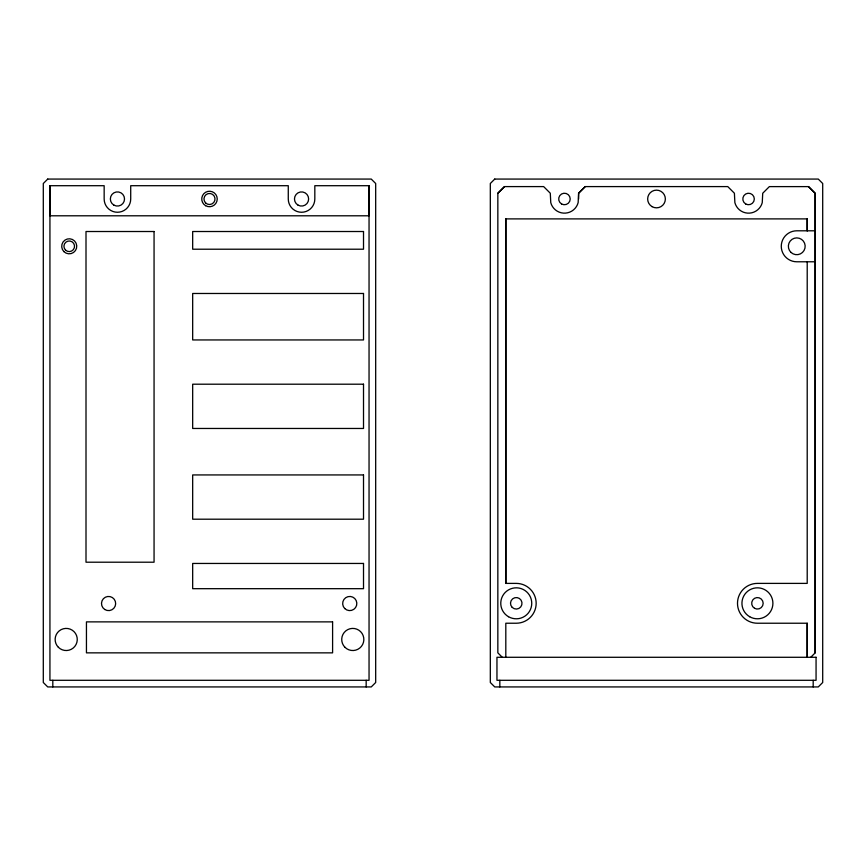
<?xml version="1.0" encoding="UTF-8"?>
<svg xmlns="http://www.w3.org/2000/svg" width="866" height="866" viewBox="0 0 866 866"><rect width="100%" height="100%" fill="white"/><g stroke="black" fill="none" stroke-linecap="round" stroke-linejoin="round"><path stroke-width="1.3" d="M49.936 185.703L49.936 215.796L369.046 215.796L369.046 185.703L314.823 185.703L314.823 198.985A13.282 13.282 0 0 1 301.552 212.267A13.282 13.282 0 0 1 288.27 198.985L288.27 185.703L130.712 185.703L130.712 198.985A13.282 13.282 0 0 1 117.43 212.257A13.282 13.282 0 0 1 104.158 198.985L104.158 185.703L49.936 185.703L49.936 680.297L369.046 680.297L369.046 185.703M505.809 657.283L505.809 623.228L516.255 623.228A19.918 19.918 0 0 0 536.162 603.31A19.918 19.918 0 0 0 516.255 583.392L505.809 583.392L505.809 218.892L807.209 218.892L807.209 230.8L807.209 218.903M502.269 657.283L497.842 652.856L497.842 193.226L504.477 186.591L543.642 186.591L550.289 193.226L550.765 202.655A14.17 14.17 0 0 0 578.142 202.644L578.607 193.237L585.254 186.591L727.765 186.591L734.4 193.226L734.877 202.655A14.17 14.17 0 0 0 762.253 202.655L762.73 193.248L769.365 186.612L808.541 186.612L815.177 193.248L815.177 652.856L810.749 657.283M807.209 657.283L807.209 623.228L757.414 623.228A19.918 19.918 0 0 1 737.496 603.31A19.918 19.918 0 0 1 757.414 583.392L807.209 583.392L807.209 261.781M815.166 652.856L815.177 193.248L808.541 186.612M497.842 193.226L504.477 186.591M585.254 186.591L578.607 193.237L578.607 199.039M815.177 230.8L796.763 230.8A15.491 15.491 0 0 0 781.273 246.29A15.491 15.491 0 0 0 796.763 261.781L815.177 261.781M813.185 680.297L813.185 686.933M807.209 623.228L807.209 657.283M505.809 218.892L505.809 583.392M499.834 680.297L499.834 686.933M366.166 680.297L366.166 686.933M52.815 680.297L52.815 686.933M47.727 179.067L43.3 183.495L43.3 682.505L47.727 686.933L371.254 686.933L375.682 682.505L375.682 183.495L371.254 179.067L47.727 179.067M494.746 179.067L490.318 183.495L490.318 682.505L494.746 686.933L818.273 686.933L822.7 682.505L822.7 183.495L818.273 179.067L494.746 179.067M154.061 231.514L86.005 231.514L86.005 562.207L154.061 562.207L154.061 231.514M363.514 231.514L192.674 231.514L192.674 249.213L363.514 249.213L363.514 231.514M363.514 293.477L192.674 293.477L192.674 339.948L363.514 339.948L363.514 293.477M363.514 384.201L192.674 384.201L192.674 428.464L363.514 428.464L363.514 384.201M363.514 474.936L192.674 474.936L192.674 519.199L363.514 519.199L363.514 474.936M363.514 563.452L192.674 563.452L192.674 588.685L363.514 588.685L363.514 563.452M332.598 621.875L86.448 621.875L86.448 652.856L332.598 652.856L332.598 621.875M816.064 657.283L496.954 657.283L496.954 680.297L816.064 680.297L816.064 657.283M113.89 205.112A7.08 7.08 0 0 0 124.52 198.985A7.08 7.08 0 0 0 113.89 192.847A7.08 7.08 0 0 0 113.89 205.112M344.744 608.538A7.08 7.08 0 0 0 356.586 605.366A7.08 7.08 0 0 0 347.916 596.685A7.08 7.08 0 0 0 344.744 608.538M63.911 251.616A7.523 7.523 0 0 0 76.5 248.239A7.523 7.523 0 0 0 67.288 239.027A7.523 7.523 0 0 0 63.911 251.616M104.754 609.491A7.08 7.08 0 0 0 115.654 603.862A7.08 7.08 0 0 0 105.338 597.237A7.08 7.08 0 0 0 104.754 609.491M344.96 647.292A11.063 11.063 0 0 0 363.471 642.334A11.063 11.063 0 0 0 349.918 628.781A11.063 11.063 0 0 0 344.96 647.292M58.379 647.292A11.063 11.063 0 0 0 76.89 642.334A11.063 11.063 0 0 0 63.337 628.781A11.063 11.063 0 0 0 58.379 647.292M205.621 205.697A7.751 7.751 0 0 0 217.236 198.985A7.751 7.751 0 0 0 205.621 192.274A7.751 7.751 0 0 0 205.621 205.697M298.012 205.112A7.08 7.08 0 0 0 308.632 198.985A7.08 7.08 0 0 0 298.012 192.847A7.08 7.08 0 0 0 298.012 205.112M65.48 250.047A5.315 5.315 0 0 0 74.368 247.665A5.315 5.315 0 0 0 67.862 241.159A5.315 5.315 0 0 0 65.48 250.047M205.578 202.893A5.532 5.532 0 0 0 214.833 200.414A5.532 5.532 0 0 0 208.056 193.638A5.532 5.532 0 0 0 205.578 202.893M512.185 607.38A5.759 5.759 0 0 0 521.808 604.793A5.759 5.759 0 0 0 514.761 597.746A5.759 5.759 0 0 0 512.185 607.38M508.504 616.722A15.491 15.491 0 0 0 531.746 603.31A15.491 15.491 0 0 0 508.504 589.898A15.491 15.491 0 0 0 508.504 616.722M754.546 608.289A5.759 5.759 0 0 0 763.173 603.31A5.759 5.759 0 0 0 754.546 598.33A5.759 5.759 0 0 0 754.546 608.289M749.675 616.722A15.491 15.491 0 0 0 772.905 603.31A15.491 15.491 0 0 0 749.675 589.898A15.491 15.491 0 0 0 749.675 616.722M652.076 206.649A8.855 8.855 0 0 0 665.359 198.985A8.855 8.855 0 0 0 652.076 191.321A8.855 8.855 0 0 0 652.076 206.649M745.691 203.965A5.759 5.759 0 0 0 754.318 198.985A5.759 5.759 0 0 0 745.691 193.995A5.759 5.759 0 0 0 745.691 203.965M561.569 203.965A5.759 5.759 0 0 0 570.207 198.985A5.759 5.759 0 0 0 561.569 193.995A5.759 5.759 0 0 0 561.569 203.965M791.037 252.45A8.411 8.411 0 0 0 804.958 248.174A8.411 8.411 0 0 0 794.295 238.258A8.411 8.411 0 0 0 791.037 252.45"/></g></svg>
